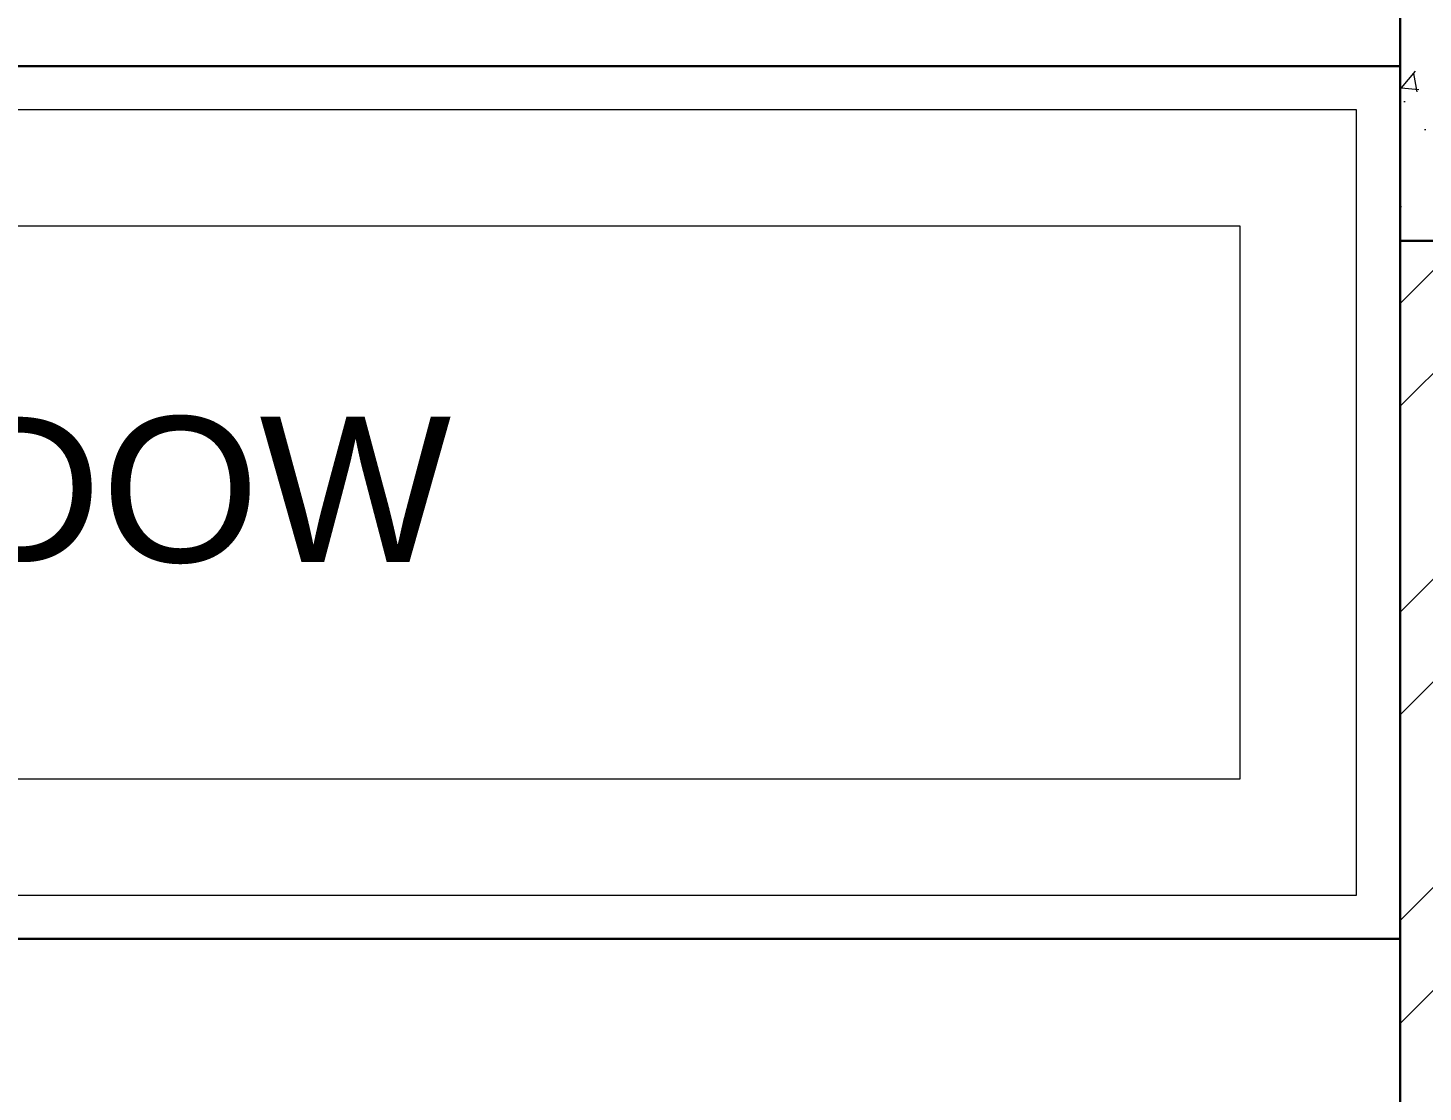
# Model space of a CAD drawing. Header units: millimetres. Extents: x 56222 to 3066687, y -650199 to -121287.
# Drawn here: x 137985.41 to 138009.39, y -183341.28 to -183322.99 of the extents above; entities that cross this region are included whole.
import ezdxf

# ---------------------------------------------------------------- set-up
doc = ezdxf.new("R2010")
doc.units = ezdxf.units.MM
doc.header["$MEASUREMENT"] = 0
for name, color, linetype, lineweight in [('DOOR-WINDOW', 5, 'Continuous', 0), ('ele.text', 183, 'Continuous', 5), ('wall', 7, 'Continuous', 30)]:
    doc.layers.add(name, color=color, linetype=linetype, lineweight=lineweight)
doc.layers.add('hatch', color=250, linetype='Continuous', lineweight=9, transparency=0.5)
doc.styles.get("Standard").update_dxf_attribs({"font": 'arial.ttf', "height": 6})

msp = doc.modelspace()

# ---------------------------------------------------------------- hatches: boundary and pattern name
at = {"layer": 'hatch'}
h = msp.add_hatch(dxfattribs=at)
h.set_pattern_fill('AR-CONC', color=256, scale=0.5, style=0)
h.set_pattern_definition([(49.99999999999999, (-3212815.925412027, 333560.5847085139), (3.586300913003767, -0.3137606749129755), [0.375, -4.125]), (355, (-3212815.925412027, 333560.5847085139), (-0.693756668065, 3.760960668500059), [0.3, -3.3]), (100.45144446, (-3212815.626553622, 333560.558561794), (2.89254423363556, 3.447199954843147), [0.3187009599999995, -3.505710559999996]), (46.18420000000001, (-3212815.925412027, 333561.5847085139), (5.336206653357862, -0.8275964039653827), [0.5625, -6.1875]), (96.63563549, (-3212815.480728302, 333561.515741979), (4.673309728371142, 4.870593003872752), [0.47805171, -5.258568799999999]), (351.1841639899999, (-3212815.925412027, 333561.5847085139), (4.673309725273866, 4.870593001349951), [0.45, -4.950000005]), (21, (-3212815.425412027, 333561.3347085139), (2.984535260592308, -2.013094453326694), [0.375, -4.125]), (326.0000000000001, (-3212815.425412027, 333561.3347085139), (1.216576659607909, 3.625750225234265), [0.3, -3.3]), (71.45144474, (-3212815.176700757, 333561.166950644), (4.201111883649856, 1.612655764031769), [0.31870095, -3.50571056]), (37.50000000000001, (-3212815.925412027, 333560.5847085139), (0.06079927658645334, 1.664469269156557), [0, -3.26, 0, -3.35, 0, -3.3125]), (7.499999999999999, (-3212815.925412027, 333560.5847085139), (1.315347687210743, 1.972058559411801), [0, -1.91, 0, -3.185, 0, -1.2625]), (327.5, (-3212817.040412027, 333560.5847085139), (2.669112180862045, -0.1127743586718988), [0, -1.25, 0, -3.9, 0, -5.175]), (317.5, (-3212817.540412027, 333560.5847085139), (2.915930846711931, 0.5005249116615886), [0, -1.625, 0, -2.59, 0, -3.675])])
h.paths.add_polyline_path([(138008.9896304429, -183308.6481617391), (138008.989630442, -183326.6481617391), (138017.9922754195, -183326.6481617391), (138017.9922754195, -183303.6481617391), (137955.616017341, -183303.6481617391), (137955.6160173415, -183308.6481617391)])
at = {"layer": 'hatch', "ltscale": 10}
h = msp.add_hatch(dxfattribs=at)
h.set_pattern_fill('ANSI32', color=256, scale=10, angle=-1.272221872585407e-14, style=0)
h.set_pattern_definition([(44.99999999999999, (-3212815.925412027, 333560.5847085139), (-2.651650429449553, 2.651650429449554), []), (44.99999999999999, (-3212814.157645077, 333560.5847085139), (-2.651650429449553, 2.651650429449554), [])])
h.paths.add_polyline_path([(137960.0100513202, -183431.6481617391), (137955.6160173415, -183431.6481617391), (137955.6160173415, -183308.6481617391), (137960.0100513202, -183308.6481617391)])
h.paths.add_polyline_path([(138008.9896304425, -183326.6481617391), (138013.4896304429, -183326.6481617391), (138013.4896304429, -183431.6481617391), (138008.9896304425, -183431.6481617391)])

# ---------------------------------------------------------------- linework, layer by layer
at = {"layer": 'DOOR-WINDOW', "color": 5, "lineweight": 5}
msp.add_lwpolyline([(137962.7600513202, -183335.8981617392), (138006.2396304425, -183335.8981617392), (138006.2396304425, -183326.3981617392), (137962.7600513202, -183326.3981617392)], close=True, dxfattribs=at)
at = {"layer": 'wall', "color": 5, "lineweight": 30, "ltscale": 0.5}
for p in [(138008.9896304429, -183308.6481617391), (138017.9922754195, -183326.6481617391)]:
    msp.add_line(p, (138008.989630442, -183326.6481617391), dxfattribs=at)
at = {"layer": 'wall', "lineweight": 30}
msp.add_line((138008.9896304425, -183326.6481617391), (138008.9896304425, -183431.6481617391), dxfattribs=at)
msp.add_lwpolyline([(137960.0100513202, -183338.6481617392), (138008.9896304425, -183338.6481617392), (138008.9896304425, -183323.6481617392), (137960.0100513202, -183323.6481617392)], close=True, dxfattribs=at)
at = {"layer": 'wall', "lineweight": 5}
msp.add_lwpolyline([(137960.7600513202, -183337.8981617392), (138008.2396304425, -183337.8981617392), (138008.2396304425, -183324.3981617392), (137960.7600513202, -183324.3981617392)], close=True, dxfattribs=at)

# ---------------------------------------------------------------- texts
at = {"layer": 'ele.text', "ltscale": 10, "insert": (138005.3965525053, -183329.6723795932, -82177963.29364395), "char_height": 2.5, "width": 40.74344881450816, "attachment_point": 3}
msp.add_mtext('\\A1;\\pxqc;WINDOW', dxfattribs=at)

doc.saveas('drawing.dxf')
